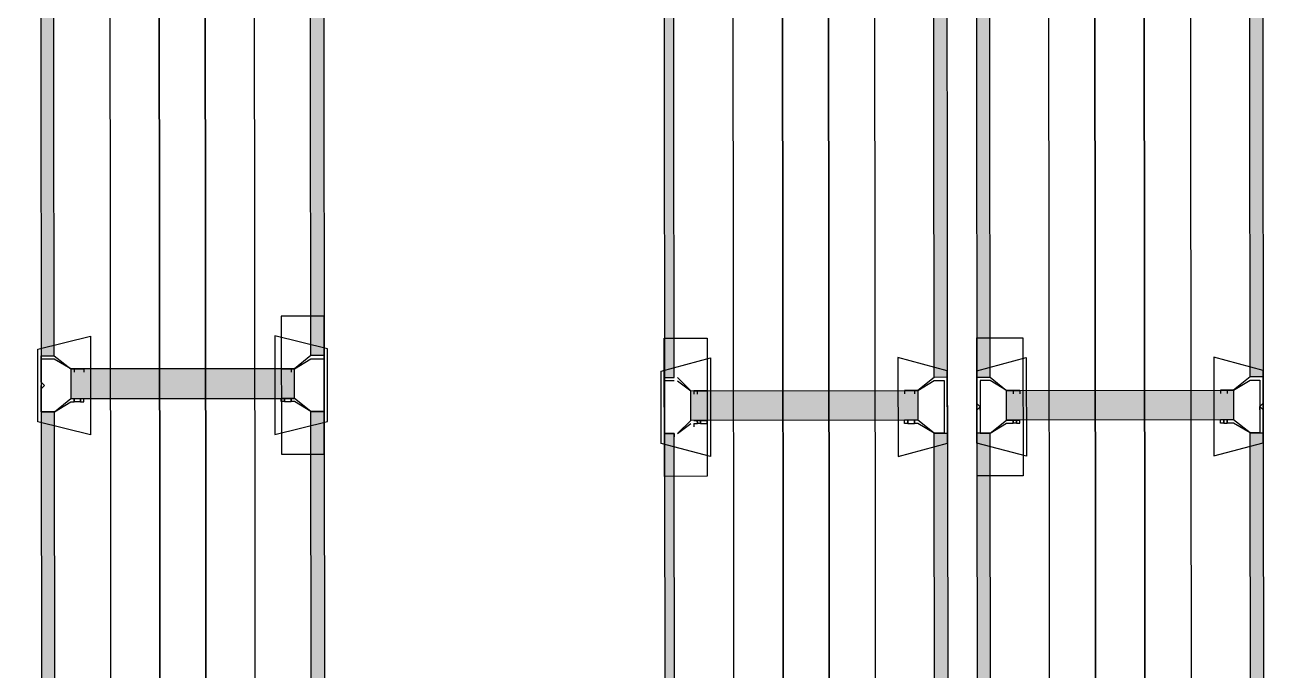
# Model space of a CAD drawing. Header units: feet. Extents: x -99009 to 3252343, y -11094690 to 9035152.
# Drawn here: x 2521594 to 2523581, y -1946464 to -1945439 of the extents above; entities that cross this region are included whole.
import ezdxf

# ---------------------------------------------------------------- set-up
doc = ezdxf.new("R2010")
doc.units = ezdxf.units.FT
doc.layers.add('1', color=1, linetype='Continuous')

# ---------------------------------------------------------------- blocks, each defined once
blk = doc.blocks.new('RM Stand 1')
at = {"transparency": 33554687}
for color, points in [(256, [(734129, -1125512.3), (735036.9, -1125491.4), (734129, -1125491.4)]), (256, [(734129, -1125512.3), (735036.9, -1125512.3), (735036.9, -1125491.4)]), (256, [(735125.6, -1125512.3), (736038.6, -1125491.4), (735125.6, -1125491.4)]), (256, [(735125.6, -1125512.3), (736038.6, -1125512.3), (736038.6, -1125491.4)]), (1, [(735104.7, -1125893.2), (735057.7, -1125538.4), (735057.7, -1125893.2)]), (1, [(735104.7, -1125893.2), (735104.7, -1125538.4), (735057.7, -1125538.4)]), (1, [(735104.7, -1125893.2), (735057.7, -1125538.4), (735057.7, -1125893.2)]), (1, [(735104.7, -1125893.2), (735104.7, -1125538.4), (735057.7, -1125538.4)]), (256, [(734129, -1125940.1), (735036.9, -1125919.2), (734129, -1125919.2)]), (256, [(734129, -1125940.1), (735036.9, -1125940.1), (735036.9, -1125919.2)]), (256, [(735125.6, -1125940.1), (736038.6, -1125919.2), (735125.6, -1125919.2)]), (256, [(735125.6, -1125940.1), (736038.6, -1125940.1), (736038.6, -1125919.2)]), (256, [(734129, -1129487.9), (735036.9, -1129508.8), (734129, -1129508.8)]), (256, [(734129, -1129487.9), (735036.9, -1129487.9), (735036.9, -1129508.8)]), (256, [(735125.6, -1129487.9), (736038.6, -1129508.8), (735125.6, -1129508.8)]), (256, [(735125.6, -1129487.9), (736038.6, -1129487.9), (736038.6, -1129508.8)]), (1, [(735104.7, -1129534.9), (735057.7, -1129894.9), (735057.7, -1129534.9)]), (1, [(735104.7, -1129534.9), (735104.7, -1129894.9), (735057.7, -1129894.9)]), (1, [(735104.7, -1129534.9), (735057.7, -1129894.9), (735057.7, -1129534.9)]), (1, [(735104.7, -1129534.9), (735104.7, -1129894.9), (735057.7, -1129894.9)]), (256, [(734129, -1129921), (735036.9, -1129941.9), (734129, -1129941.9)]), (256, [(734129, -1129921), (735036.9, -1129921), (735036.9, -1129941.9)]), (256, [(735125.6, -1129921), (736038.6, -1129941.9), (735125.6, -1129941.9)]), (256, [(735125.6, -1129921), (736038.6, -1129921), (736038.6, -1129941.9)]), (256, [(734129, -1129988.8), (735036.9, -1130009.7), (734129, -1130009.7)]), (256, [(734129, -1129988.8), (735036.9, -1129988.8), (735036.9, -1130009.7)]), (256, [(735125.6, -1129988.8), (736038.6, -1130009.7), (735125.6, -1130009.7)]), (256, [(735125.6, -1129988.8), (736038.6, -1129988.8), (736038.6, -1130009.7)]), (1, [(735104.7, -1130035.8), (735057.7, -1130395.8), (735057.7, -1130035.8)]), (1, [(735104.7, -1130035.8), (735104.7, -1130395.8), (735057.7, -1130395.8)]), (1, [(735104.7, -1130035.8), (735057.7, -1130395.8), (735057.7, -1130035.8)]), (1, [(735104.7, -1130035.8), (735104.7, -1130395.8), (735057.7, -1130395.8)]), (256, [(734129, -1130421.9), (735036.9, -1130437.5), (734129, -1130437.5)]), (256, [(734129, -1130421.9), (735036.9, -1130421.9), (735036.9, -1130437.5)]), (256, [(735125.6, -1130421.9), (736038.6, -1130437.5), (735125.6, -1130437.5)]), (256, [(735125.6, -1130421.9), (736038.6, -1130421.9), (736038.6, -1130437.5)])]:
    blk.add_hatch(color=color, dxfattribs=at).paths.add_polyline_path(points)
for points in [[(735026.4, -1125486.2), (735005.6, -1125569.7), (735162.1, -1125569.7), (735141.2, -1125486.2), (735026.4, -1125486.2)], [(735026.4, -1125486.2), (735005.6, -1125569.7), (735162.1, -1125569.7), (735141.2, -1125486.2), (735026.4, -1125486.2)], [(734129, -1125491.4), (735036.9, -1125491.4), (735036.9, -1125512.3), (734129, -1125512.3), (734129, -1125491.4), (734040.4, -1125491.4)], [(734974.3, -1125491.4), (734974.3, -1125559.3), (735193.4, -1125559.3), (735193.4, -1125491.4), (734974.3, -1125491.4)], [(734974.3, -1125491.4), (734974.3, -1125559.3), (735193.4, -1125559.3), (735193.4, -1125491.4), (734974.3, -1125491.4)], [(735125.6, -1125491.4), (736038.6, -1125491.4), (736038.6, -1125512.3), (735125.6, -1125512.3), (735125.6, -1125491.4), (735036.9, -1125491.4)], [(735036.9, -1125491.4), (735036.9, -1125512.3)], [(735042.1, -1125491.4), (735078.6, -1125491.4), (735036.9, -1125491.4)], [(735036.9, -1125491.4), (735125.6, -1125491.4)], [(735036.9, -1125491.4), (735036.9, -1125512.3)], [(735042.1, -1125491.4), (735078.6, -1125491.4), (735036.9, -1125491.4)], [(735042.1, -1125512.3), (735042.1, -1125491.4)], [(735042.1, -1125512.3), (735042.1, -1125491.4)], [(735078.6, -1125491.4), (735083.8, -1125491.4), (735078.6, -1125491.4)], [(735078.6, -1125491.4), (735083.8, -1125491.4), (735078.6, -1125491.4)], [(735083.8, -1125491.4), (735089, -1125491.4), (735083.8, -1125491.4)], [(735083.8, -1125491.4), (735089, -1125491.4), (735083.8, -1125491.4)], [(735089, -1125491.4), (735125.6, -1125491.4), (735089, -1125491.4)], [(735089, -1125491.4), (735125.6, -1125491.4), (735089, -1125491.4)], [(735125.6, -1125491.4), (735125.6, -1125512.3), (735125.6, -1125491.4)], [(735125.6, -1125491.4), (735125.6, -1125512.3), (735125.6, -1125491.4)], [(735036.9, -1125512.3), (735057.7, -1125538.4)], [(735036.9, -1125512.3), (735057.7, -1125538.4)], [(735057.7, -1125538.4), (735042.1, -1125512.3)], [(735057.7, -1125538.4), (735042.1, -1125512.3)], [(735125.6, -1125512.3), (735104.7, -1125538.4)], [(735125.6, -1125512.3), (735104.7, -1125538.4)], [(735125.6, -1125512.3), (735109.9, -1125538.4)], [(735125.6, -1125512.3), (735109.9, -1125538.4)], [(735057.7, -1125543.6), (735057.7, -1125538.4), (735057.7, -1125543.6)], [(735104.7, -1125893.2), (735104.7, -1125538.4), (735057.7, -1125538.4), (735057.7, -1125893.2), (735104.7, -1125893.2)], [(735057.7, -1125543.6), (735057.7, -1125538.4), (735057.7, -1125543.6)], [(735104.7, -1125893.2), (735104.7, -1125538.4), (735057.7, -1125538.4), (735057.7, -1125893.2), (735104.7, -1125893.2)], [(735057.7, -1125554), (735057.7, -1125548.8), (735057.7, -1125543.6), (735057.7, -1125548.8), (735057.7, -1125554)], [(735057.7, -1125543.6), (735063, -1125543.6)], [(735057.7, -1125554), (735057.7, -1125548.8), (735057.7, -1125543.6), (735057.7, -1125548.8), (735057.7, -1125554)], [(735057.7, -1125543.6), (735063, -1125543.6)], [(735104.7, -1125538.4), (735104.7, -1125543.6)], [(735109.9, -1125538.4), (735109.9, -1125543.6), (735104.7, -1125543.6)], [(735104.7, -1125538.4), (735104.7, -1125543.6)], [(735109.9, -1125538.4), (735109.9, -1125543.6), (735104.7, -1125543.6)], [(735104.7, -1125554), (735109.9, -1125554), (735109.9, -1125548.8), (735109.9, -1125543.6)], [(735104.7, -1125543.6), (735104.7, -1125548.8), (735104.7, -1125554)], [(735104.7, -1125543.6), (735109.9, -1125543.6)], [(735104.7, -1125554), (735109.9, -1125554), (735109.9, -1125548.8), (735109.9, -1125543.6)], [(735104.7, -1125543.6), (735104.7, -1125548.8), (735104.7, -1125554)], [(735104.7, -1125543.6), (735109.9, -1125543.6)], [(735057.7, -1125554), (735057.7, -1125559.3), (735057.7, -1125554)], [(735057.7, -1125554), (735057.7, -1125559.3), (735057.7, -1125554)], [(735057.7, -1125559.3), (735063, -1125559.3)], [(735057.7, -1125559.3), (735063, -1125559.3)], [(735109.9, -1125554), (735104.7, -1125554), (735104.7, -1125559.3)], [(735109.9, -1125554), (735109.9, -1125559.3), (735104.7, -1125559.3)], [(735109.9, -1125554), (735104.7, -1125554), (735104.7, -1125559.3)], [(735109.9, -1125554), (735109.9, -1125559.3), (735104.7, -1125559.3)], [(732584.7, -1125679.2), (738584.7, -1125679.2), (738584.7, -1125601), (732584.7, -1125601), (732584.7, -1125679.2)], [(732584.7, -1125752.3), (738584.7, -1125752.3), (738584.7, -1125679.2), (732584.7, -1125679.2), (732584.7, -1125752.3)], [(732584.7, -1125830.6), (738584.7, -1125830.6), (738584.7, -1125752.3), (732584.7, -1125752.3), (732584.7, -1125830.6)], [(735026.4, -1125945.3), (735005.6, -1125861.9), (735162.1, -1125861.9), (735141.2, -1125945.3), (735026.4, -1125945.3)], [(735026.4, -1125945.3), (735005.6, -1125861.9), (735162.1, -1125861.9), (735141.2, -1125945.3), (735026.4, -1125945.3)], [(735057.7, -1125877.5), (735057.7, -1125872.3), (735057.7, -1125877.5)], [(735057.7, -1125872.3), (735063, -1125872.3)], [(735057.7, -1125877.5), (735057.7, -1125872.3), (735057.7, -1125877.5)], [(735057.7, -1125872.3), (735063, -1125872.3)], [(735057.7, -1125877.5), (735057.7, -1125882.7), (735057.7, -1125887.9), (735057.7, -1125882.7), (735057.7, -1125877.5)], [(735057.7, -1125877.5), (735057.7, -1125882.7), (735057.7, -1125887.9), (735057.7, -1125882.7), (735057.7, -1125877.5)], [(735109.9, -1125877.5), (735104.7, -1125877.5), (735104.7, -1125872.3)], [(735109.9, -1125877.5), (735109.9, -1125872.3), (735104.7, -1125872.3)], [(735109.9, -1125877.5), (735104.7, -1125877.5), (735104.7, -1125872.3)], [(735109.9, -1125877.5), (735109.9, -1125872.3), (735104.7, -1125872.3)], [(735104.7, -1125877.5), (735109.9, -1125877.5), (735109.9, -1125882.7), (735109.9, -1125887.9)], [(735104.7, -1125887.9), (735104.7, -1125882.7), (735104.7, -1125877.5)], [(735104.7, -1125877.5), (735109.9, -1125877.5), (735109.9, -1125882.7), (735109.9, -1125887.9)], [(735104.7, -1125887.9), (735104.7, -1125882.7), (735104.7, -1125877.5)], [(735036.9, -1125919.2), (735057.7, -1125893.2)], [(735036.9, -1125919.2), (735057.7, -1125893.2)], [(735057.7, -1125893.2), (735042.1, -1125919.2)], [(735057.7, -1125893.2), (735042.1, -1125919.2)], [(735057.7, -1125887.9), (735063, -1125887.9)], [(735057.7, -1125887.9), (735057.7, -1125893.2), (735057.7, -1125887.9)], [(735057.7, -1125887.9), (735063, -1125887.9)], [(735057.7, -1125887.9), (735057.7, -1125893.2), (735057.7, -1125887.9)], [(735104.7, -1125887.9), (735109.9, -1125887.9)], [(735104.7, -1125893.2), (735104.7, -1125887.9)], [(735109.9, -1125893.2), (735109.9, -1125887.9), (735104.7, -1125887.9)], [(735104.7, -1125887.9), (735109.9, -1125887.9)], [(735104.7, -1125893.2), (735104.7, -1125887.9)], [(735109.9, -1125893.2), (735109.9, -1125887.9), (735104.7, -1125887.9)], [(735125.6, -1125919.2), (735104.7, -1125893.2)], [(735125.6, -1125919.2), (735104.7, -1125893.2)], [(735125.6, -1125919.2), (735109.9, -1125893.2)], [(735125.6, -1125919.2), (735109.9, -1125893.2)], [(734129, -1125940.1), (735036.9, -1125940.1), (735036.9, -1125919.2), (734129, -1125919.2), (734129, -1125940.1)], [(735036.9, -1125940.1), (735036.9, -1125919.2)], [(735036.9, -1125940.1), (735036.9, -1125919.2)], [(735042.1, -1125919.2), (735042.1, -1125940.1)], [(735042.1, -1125919.2), (735042.1, -1125940.1)], [(735125.6, -1125940.1), (736038.6, -1125940.1), (736038.6, -1125919.2), (735125.6, -1125919.2), (735125.6, -1125940.1)], [(735125.6, -1125940.1), (735125.6, -1125919.2), (735125.6, -1125940.1)], [(735125.6, -1125940.1), (735125.6, -1125919.2), (735125.6, -1125940.1)], [(735036.9, -1125940.1), (735125.6, -1125940.1)], [(735042.1, -1125940.1), (735078.6, -1125940.1), (735036.9, -1125940.1)], [(735036.9, -1125940.1), (735125.6, -1125940.1)], [(735042.1, -1125940.1), (735078.6, -1125940.1), (735036.9, -1125940.1)], [(735083.8, -1125934.9), (735078.6, -1125940.1), (735083.8, -1125940.1)], [(735083.8, -1125934.9), (735078.6, -1125940.1), (735083.8, -1125940.1)], [(735083.8, -1125934.9), (735089, -1125940.1), (735083.8, -1125940.1)], [(735083.8, -1125934.9), (735089, -1125940.1), (735083.8, -1125940.1)], [(735089, -1125940.1), (735125.6, -1125940.1), (735089, -1125940.1)], [(735089, -1125940.1), (735125.6, -1125940.1), (735089, -1125940.1)], [(734129, -1129487.9), (735036.9, -1129487.9), (735036.9, -1129508.8), (734129, -1129508.8), (734129, -1129487.9)], [(735026.4, -1129487.9), (735005.6, -1129566.2), (735162.1, -1129566.2), (735141.2, -1129487.9), (735026.4, -1129487.9)], [(735026.4, -1129487.9), (735005.6, -1129566.2), (735162.1, -1129566.2), (735141.2, -1129487.9), (735026.4, -1129487.9)], [(735036.9, -1129487.9), (735125.6, -1129487.9)], [(735036.9, -1129487.9), (735036.9, -1129508.8)], [(735078.6, -1129487.9), (735036.9, -1129487.9)], [(735036.9, -1129487.9), (735125.6, -1129487.9)], [(735036.9, -1129487.9), (735036.9, -1129508.8)], [(735078.6, -1129487.9), (735036.9, -1129487.9)], [(735042.1, -1129508.8), (735042.1, -1129493.2)], [(735042.1, -1129493.2), (735078.6, -1129493.2)], [(735042.1, -1129508.8), (735042.1, -1129493.2)], [(735042.1, -1129493.2), (735078.6, -1129493.2)], [(735078.6, -1129493.2), (735083.8, -1129493.2), (735078.6, -1129487.9)], [(735078.6, -1129493.2), (735083.8, -1129493.2), (735078.6, -1129487.9)], [(735083.8, -1129487.9), (735089, -1129487.9)], [(735089, -1129493.2), (735083.8, -1129493.2), (735089, -1129487.9)], [(735083.8, -1129487.9), (735089, -1129487.9)], [(735089, -1129493.2), (735083.8, -1129493.2), (735089, -1129487.9)], [(735083.8, -1129493.2), (735089, -1129493.2)], [(735083.8, -1129493.2), (735089, -1129493.2)], [(735125.6, -1129487.9), (735089, -1129487.9)], [(735125.6, -1129487.9), (735089, -1129487.9)], [(735089, -1129493.2), (735125.6, -1129493.2)], [(735089, -1129493.2), (735125.6, -1129493.2)], [(735125.6, -1129487.9), (736038.6, -1129487.9), (736038.6, -1129508.8), (735125.6, -1129508.8), (735125.6, -1129487.9)], [(735125.6, -1129493.2), (735125.6, -1129508.8), (735125.6, -1129487.9)], [(735125.6, -1129493.2), (735125.6, -1129508.8), (735125.6, -1129487.9)], [(735036.9, -1129508.8), (735057.7, -1129534.9)], [(735036.9, -1129508.8), (735057.7, -1129534.9)], [(735057.7, -1129534.9), (735042.1, -1129508.8)], [(735057.7, -1129534.9), (735042.1, -1129508.8)], [(735125.6, -1129508.8), (735104.7, -1129534.9)], [(735125.6, -1129508.8), (735104.7, -1129534.9)], [(735125.6, -1129508.8), (735109.9, -1129534.9)], [(735125.6, -1129508.8), (735109.9, -1129534.9)], [(735057.7, -1129545.3), (735057.7, -1129534.9), (735057.7, -1129545.3)], [(735104.7, -1129534.9), (735104.7, -1129894.9), (735057.7, -1129894.9), (735057.7, -1129534.9), (735104.7, -1129534.9)], [(735057.7, -1129545.3), (735057.7, -1129534.9), (735057.7, -1129545.3)], [(735104.7, -1129534.9), (735104.7, -1129894.9), (735057.7, -1129894.9), (735057.7, -1129534.9), (735104.7, -1129534.9)], [(735104.7, -1129534.9), (735104.7, -1129545.3)], [(735109.9, -1129534.9), (735109.9, -1129545.3), (735104.7, -1129545.3)], [(735104.7, -1129534.9), (735104.7, -1129545.3)], [(735109.9, -1129534.9), (735109.9, -1129545.3), (735104.7, -1129545.3)], [(735057.7, -1129550.6), (735057.7, -1129545.3), (735057.7, -1129550.6)], [(735057.7, -1129545.3), (735063, -1129545.3)], [(735057.7, -1129550.6), (735057.7, -1129545.3), (735057.7, -1129550.6)], [(735057.7, -1129545.3), (735063, -1129545.3)], [(735057.7, -1129550.6), (735057.7, -1129555.8), (735057.7, -1129550.6)], [(735057.7, -1129550.6), (735057.7, -1129555.8), (735057.7, -1129550.6)], [(735057.7, -1129555.8), (735063, -1129555.8)], [(735057.7, -1129555.8), (735063, -1129555.8)], [(735104.7, -1129550.6), (735109.9, -1129550.6), (735109.9, -1129545.3)], [(735104.7, -1129545.3), (735104.7, -1129550.6)], [(735104.7, -1129545.3), (735109.9, -1129545.3)], [(735104.7, -1129550.6), (735109.9, -1129550.6), (735109.9, -1129545.3)], [(735104.7, -1129545.3), (735104.7, -1129550.6)], [(735104.7, -1129545.3), (735109.9, -1129545.3)], [(735109.9, -1129550.6), (735104.7, -1129550.6), (735104.7, -1129555.8)], [(735109.9, -1129550.6), (735109.9, -1129555.8), (735104.7, -1129555.8)], [(735109.9, -1129550.6), (735104.7, -1129550.6), (735104.7, -1129555.8)], [(735109.9, -1129550.6), (735109.9, -1129555.8), (735104.7, -1129555.8)], [(732584.7, -1129602.7), (738584.7, -1129602.7), (738584.7, -1129675.8), (732584.7, -1129675.8), (732584.7, -1129602.7)], [(732584.7, -1129675.8), (738584.7, -1129675.8), (738584.7, -1129754), (732584.7, -1129754), (732584.7, -1129675.8)], [(732584.7, -1129754), (738584.7, -1129754), (738584.7, -1129827.1), (732584.7, -1129827.1), (732584.7, -1129754)], [(734974.3, -1129941.9), (734974.3, -1129868.8), (735193.4, -1129868.8), (735193.4, -1129941.9), (734974.3, -1129941.9)], [(734974.3, -1129941.9), (734974.3, -1129868.8), (735193.4, -1129868.8), (735193.4, -1129941.9), (734974.3, -1129941.9)], [(735026.4, -1129941.9), (735005.6, -1129863.6), (735162.1, -1129863.6), (735141.2, -1129941.9), (735026.4, -1129941.9)], [(735026.4, -1129941.9), (735005.6, -1129863.6), (735162.1, -1129863.6), (735141.2, -1129941.9), (735026.4, -1129941.9)], [(735057.7, -1129879.2), (735057.7, -1129874), (735057.7, -1129879.2)], [(735057.7, -1129874), (735063, -1129874)], [(735057.7, -1129879.2), (735057.7, -1129874), (735057.7, -1129879.2)], [(735057.7, -1129874), (735063, -1129874)], [(735057.7, -1129879.2), (735057.7, -1129884.5), (735057.7, -1129879.2)], [(735057.7, -1129879.2), (735057.7, -1129884.5), (735057.7, -1129879.2)], [(735109.9, -1129879.2), (735104.7, -1129879.2), (735104.7, -1129874)], [(735109.9, -1129879.2), (735109.9, -1129874), (735104.7, -1129874)], [(735109.9, -1129879.2), (735104.7, -1129879.2), (735104.7, -1129874)], [(735109.9, -1129879.2), (735109.9, -1129874), (735104.7, -1129874)], [(735104.7, -1129879.2), (735109.9, -1129879.2), (735109.9, -1129884.5)], [(735104.7, -1129884.5), (735104.7, -1129879.2)], [(735104.7, -1129879.2), (735109.9, -1129879.2), (735109.9, -1129884.5)], [(735104.7, -1129884.5), (735104.7, -1129879.2)], [(735036.9, -1129921), (735057.7, -1129894.9)], [(735036.9, -1129921), (735057.7, -1129894.9)], [(735057.7, -1129894.9), (735042.1, -1129921)], [(735057.7, -1129894.9), (735042.1, -1129921)], [(735057.7, -1129884.5), (735063, -1129884.5)], [(735057.7, -1129884.5), (735057.7, -1129894.9), (735057.7, -1129884.5)], [(735057.7, -1129884.5), (735063, -1129884.5)], [(735057.7, -1129884.5), (735057.7, -1129894.9), (735057.7, -1129884.5)], [(735104.7, -1129884.5), (735109.9, -1129884.5)], [(735104.7, -1129894.9), (735104.7, -1129884.5)], [(735109.9, -1129894.9), (735109.9, -1129884.5), (735104.7, -1129884.5)], [(735104.7, -1129884.5), (735109.9, -1129884.5)], [(735104.7, -1129894.9), (735104.7, -1129884.5)], [(735109.9, -1129894.9), (735109.9, -1129884.5), (735104.7, -1129884.5)], [(735125.6, -1129921), (735104.7, -1129894.9)], [(735125.6, -1129921), (735104.7, -1129894.9)], [(735125.6, -1129921), (735109.9, -1129894.9)], [(735125.6, -1129921), (735109.9, -1129894.9)], [(734129, -1129941.9), (735036.9, -1129941.9), (735036.9, -1129921), (734129, -1129921), (734129, -1129941.9), (734040.4, -1129941.9)], [(735125.6, -1129941.9), (736038.6, -1129941.9), (736038.6, -1129921), (735125.6, -1129921), (735125.6, -1129941.9), (735036.9, -1129941.9)], [(735036.9, -1129941.9), (735036.9, -1129921)], [(735036.9, -1129941.9), (735036.9, -1129921)], [(735042.1, -1129921), (735042.1, -1129936.6)], [(735042.1, -1129921), (735042.1, -1129936.6)], [(735042.1, -1129936.6), (735078.6, -1129936.6)], [(735042.1, -1129936.6), (735078.6, -1129936.6)], [(735078.6, -1129936.6), (735083.8, -1129936.6), (735078.6, -1129941.9)], [(735078.6, -1129936.6), (735083.8, -1129936.6), (735078.6, -1129941.9)], [(735083.8, -1129936.6), (735089, -1129936.6)], [(735089, -1129936.6), (735083.8, -1129936.6), (735089, -1129941.9)], [(735083.8, -1129936.6), (735089, -1129936.6)], [(735089, -1129936.6), (735083.8, -1129936.6), (735089, -1129941.9)], [(735089, -1129936.6), (735125.6, -1129936.6)], [(735089, -1129936.6), (735125.6, -1129936.6)], [(735125.6, -1129936.6), (735125.6, -1129921), (735125.6, -1129941.9)], [(735125.6, -1129936.6), (735125.6, -1129921), (735125.6, -1129941.9)], [(735078.6, -1129941.9), (735036.9, -1129941.9)], [(735036.9, -1129941.9), (735125.6, -1129941.9)], [(735078.6, -1129941.9), (735036.9, -1129941.9)], [(735083.8, -1129941.9), (735089, -1129941.9)], [(735083.8, -1129941.9), (735089, -1129941.9)], [(735125.6, -1129941.9), (735089, -1129941.9)], [(735125.6, -1129941.9), (735089, -1129941.9)], [(734129, -1129988.8), (735036.9, -1129988.8), (735036.9, -1130009.7), (734129, -1130009.7), (734129, -1129988.8)], [(735026.4, -1129988.8), (735005.6, -1130067.1), (735162.1, -1130067.1), (735141.2, -1129988.8), (735026.4, -1129988.8)], [(735026.4, -1129988.8), (735005.6, -1130067.1), (735162.1, -1130067.1), (735141.2, -1129988.8), (735026.4, -1129988.8)], [(735036.9, -1129988.8), (735125.6, -1129988.8)], [(735036.9, -1129988.8), (735036.9, -1130009.7)], [(735078.6, -1129988.8), (735036.9, -1129988.8)], [(735036.9, -1129988.8), (735125.6, -1129988.8)], [(735036.9, -1129988.8), (735036.9, -1130009.7)], [(735078.6, -1129988.8), (735036.9, -1129988.8)], [(735042.1, -1130009.7), (735042.1, -1129994)], [(735042.1, -1129994), (735078.6, -1129994)], [(735042.1, -1130009.7), (735042.1, -1129994)], [(735042.1, -1129994), (735078.6, -1129994)], [(735083.8, -1129988.8), (735078.6, -1129988.8)], [(735083.8, -1129988.8), (735078.6, -1129988.8)], [(735078.6, -1129994), (735083.8, -1129994)], [(735078.6, -1129994), (735083.8, -1129994)], [(735083.8, -1129988.8), (735089, -1129988.8)], [(735089, -1129988.8), (735083.8, -1129988.8)], [(735083.8, -1129988.8), (735089, -1129988.8)], [(735089, -1129988.8), (735083.8, -1129988.8)], [(735083.8, -1129994), (735089, -1129994)], [(735083.8, -1129994), (735089, -1129994)], [(735083.8, -1129994), (735089, -1129994)], [(735083.8, -1129994), (735089, -1129994)], [(735125.6, -1129988.8), (735089, -1129988.8)], [(735125.6, -1129988.8), (735089, -1129988.8)], [(735089, -1129994), (735125.6, -1129994)], [(735089, -1129994), (735125.6, -1129994)], [(735125.6, -1129988.8), (736038.6, -1129988.8), (736038.6, -1130009.7), (735125.6, -1130009.7), (735125.6, -1129988.8)], [(735125.6, -1129994), (735125.6, -1130009.7), (735125.6, -1129988.8)], [(735125.6, -1129994), (735125.6, -1130009.7), (735125.6, -1129988.8)], [(735036.9, -1130009.7), (735057.7, -1130035.8)], [(735036.9, -1130009.7), (735057.7, -1130035.8)], [(735057.7, -1130035.8), (735042.1, -1130009.7)], [(735057.7, -1130035.8), (735042.1, -1130009.7)], [(735125.6, -1130009.7), (735104.7, -1130035.8)], [(735125.6, -1130009.7), (735104.7, -1130035.8)], [(735125.6, -1130009.7), (735109.9, -1130035.8)], [(735125.6, -1130009.7), (735109.9, -1130035.8)], [(735057.7, -1130041), (735057.7, -1130035.8), (735057.7, -1130041)], [(735104.7, -1130035.8), (735104.7, -1130395.8), (735057.7, -1130395.8), (735057.7, -1130035.8), (735104.7, -1130035.8)], [(735057.7, -1130041), (735057.7, -1130035.8), (735057.7, -1130041)], [(735104.7, -1130035.8), (735104.7, -1130395.8), (735057.7, -1130395.8), (735057.7, -1130035.8), (735104.7, -1130035.8)], [(735104.7, -1130035.8), (735104.7, -1130041)], [(735109.9, -1130035.8), (735109.9, -1130041), (735104.7, -1130041)], [(735104.7, -1130035.8), (735104.7, -1130041)], [(735109.9, -1130035.8), (735109.9, -1130041), (735104.7, -1130041)], [(735057.7, -1130051.4), (735057.7, -1130046.2), (735057.7, -1130041), (735057.7, -1130046.2), (735057.7, -1130051.4)], [(735057.7, -1130041), (735063, -1130041)], [(735057.7, -1130051.4), (735057.7, -1130046.2), (735057.7, -1130041), (735057.7, -1130046.2), (735057.7, -1130051.4)], [(735057.7, -1130041), (735063, -1130041)], [(735057.7, -1130051.4), (735057.7, -1130056.6), (735057.7, -1130051.4)], [(735057.7, -1130051.4), (735057.7, -1130056.6), (735057.7, -1130051.4)], [(735057.7, -1130056.6), (735063, -1130056.6)], [(735057.7, -1130056.6), (735063, -1130056.6)], [(735104.7, -1130051.4), (735109.9, -1130051.4), (735109.9, -1130046.2), (735109.9, -1130041)], [(735104.7, -1130041), (735104.7, -1130046.2), (735104.7, -1130051.4)], [(735104.7, -1130041), (735109.9, -1130041)], [(735104.7, -1130051.4), (735109.9, -1130051.4), (735109.9, -1130046.2), (735109.9, -1130041)], [(735104.7, -1130041), (735104.7, -1130046.2), (735104.7, -1130051.4)], [(735104.7, -1130041), (735109.9, -1130041)], [(735109.9, -1130051.4), (735104.7, -1130051.4), (735104.7, -1130056.6)], [(735109.9, -1130051.4), (735109.9, -1130056.6), (735104.7, -1130056.6)], [(735109.9, -1130051.4), (735104.7, -1130051.4), (735104.7, -1130056.6)], [(735109.9, -1130051.4), (735109.9, -1130056.6), (735104.7, -1130056.6)], [(732584.7, -1130103.6), (738584.7, -1130103.6), (738584.7, -1130176.6), (732584.7, -1130176.6), (732584.7, -1130103.6)], [(732584.7, -1130176.6), (738584.7, -1130176.6), (738584.7, -1130249.7), (732584.7, -1130249.7), (732584.7, -1130176.6)], [(732584.7, -1130249.7), (738584.7, -1130249.7), (738584.7, -1130327.9), (732584.7, -1130327.9), (732584.7, -1130249.7)], [(734974.3, -1130437.5), (734974.3, -1130369.7), (735193.4, -1130369.7), (735193.4, -1130437.5), (734974.3, -1130437.5)], [(734974.3, -1130437.5), (734974.3, -1130369.7), (735193.4, -1130369.7), (735193.4, -1130437.5), (734974.3, -1130437.5)], [(735026.4, -1130442.7), (735005.6, -1130364.5), (735162.1, -1130364.5), (735141.2, -1130442.7), (735026.4, -1130442.7)], [(735026.4, -1130442.7), (735005.6, -1130364.5), (735162.1, -1130364.5), (735141.2, -1130442.7), (735026.4, -1130442.7)], [(735057.7, -1130380.1), (735057.7, -1130369.7), (735057.7, -1130380.1)], [(735057.7, -1130369.7), (735063, -1130369.7)], [(735057.7, -1130380.1), (735057.7, -1130369.7), (735057.7, -1130380.1)], [(735057.7, -1130369.7), (735063, -1130369.7)], [(735109.9, -1130380.1), (735104.7, -1130380.1), (735104.7, -1130369.7)], [(735109.9, -1130380.1), (735109.9, -1130369.7), (735104.7, -1130369.7)], [(735109.9, -1130380.1), (735104.7, -1130380.1), (735104.7, -1130369.7)], [(735109.9, -1130380.1), (735109.9, -1130369.7), (735104.7, -1130369.7)], [(735042.1, -1130416.6), (735057.7, -1130395.8), (735036.9, -1130416.6)], [(735042.1, -1130416.6), (735057.7, -1130395.8), (735036.9, -1130416.6)], [(735057.7, -1130380.1), (735057.7, -1130385.3), (735057.7, -1130380.1)], [(735057.7, -1130380.1), (735057.7, -1130385.3), (735057.7, -1130380.1)], [(735057.7, -1130385.3), (735063, -1130385.3)], [(735057.7, -1130385.3), (735057.7, -1130390.6), (735057.7, -1130385.3)], [(735057.7, -1130385.3), (735063, -1130385.3)], [(735057.7, -1130385.3), (735057.7, -1130390.6), (735057.7, -1130385.3)], [(735057.7, -1130390.6), (735063, -1130390.6)], [(735057.7, -1130390.6), (735063, -1130390.6)], [(735104.7, -1130380.1), (735109.9, -1130380.1), (735109.9, -1130385.3)], [(735104.7, -1130385.3), (735104.7, -1130380.1)], [(735104.7, -1130380.1), (735109.9, -1130380.1), (735109.9, -1130385.3)], [(735104.7, -1130385.3), (735104.7, -1130380.1)], [(735104.7, -1130385.3), (735109.9, -1130385.3)], [(735104.7, -1130390.6), (735104.7, -1130385.3)], [(735109.9, -1130390.6), (735109.9, -1130385.3), (735104.7, -1130385.3)], [(735104.7, -1130385.3), (735109.9, -1130385.3)], [(735104.7, -1130390.6), (735104.7, -1130385.3)], [(735109.9, -1130390.6), (735109.9, -1130385.3), (735104.7, -1130385.3)], [(735104.7, -1130395.8), (735125.6, -1130416.6), (735109.9, -1130395.8)], [(735104.7, -1130395.8), (735125.6, -1130416.6), (735109.9, -1130395.8)], [(735109.9, -1130390.6), (735115.1, -1130390.6)], [(735109.9, -1130390.6), (735115.1, -1130390.6)], [(734129, -1130437.5), (735036.9, -1130437.5), (735036.9, -1130421.9), (734129, -1130421.9), (734129, -1130437.5), (734040.4, -1130437.5)], [(735125.6, -1130437.5), (736038.6, -1130437.5), (736038.6, -1130421.9), (735125.6, -1130421.9), (735125.6, -1130437.5), (735036.9, -1130437.5)], [(735036.9, -1130437.5), (735036.9, -1130421.9)], [(735036.9, -1130437.5), (735036.9, -1130421.9)], [(735042.1, -1130421.9), (735042.1, -1130437.5)], [(735042.1, -1130421.9), (735042.1, -1130437.5)], [(735125.6, -1130437.5), (735125.6, -1130421.9), (735125.6, -1130437.5)], [(735125.6, -1130421.9), (735130.8, -1130421.9)], [(735125.6, -1130437.5), (735125.6, -1130421.9), (735125.6, -1130437.5)], [(735125.6, -1130421.9), (735130.8, -1130421.9)], [(735042.1, -1130437.5), (735078.6, -1130437.5), (735036.9, -1130437.5)], [(735036.9, -1130437.5), (735125.6, -1130437.5)], [(735042.1, -1130437.5), (735078.6, -1130437.5), (735036.9, -1130437.5)], [(735078.6, -1130437.5), (735083.8, -1130437.5), (735078.6, -1130437.5)], [(735078.6, -1130437.5), (735083.8, -1130437.5), (735078.6, -1130437.5)], [(735083.8, -1130437.5), (735089, -1130437.5), (735083.8, -1130437.5)], [(735083.8, -1130437.5), (735089, -1130437.5), (735083.8, -1130437.5)], [(735089, -1130437.5), (735125.6, -1130437.5), (735089, -1130437.5)], [(735089, -1130437.5), (735125.6, -1130437.5), (735089, -1130437.5)]]:
    blk.add_lwpolyline(points, dxfattribs=at)

msp = doc.modelspace()

# ---------------------------------------------------------------- linework, layer by layer
at = {"layer": '1'}
msp.add_arc((2520410.24778, -1978395.99612), 100000, 84.1346387202, 194.3871675539, dxfattribs=at)

# ---------------------------------------------------------------- block references
at = {"color": 3}
for p, rotation in [((3646724.07666, -1209649.34057), 270.0650517140731), ((3652209.80031, -1209678.72272), 270.0650517140734)]:
    msp.add_blockref('RM Stand 1', p, dxfattribs=dict(at, rotation=rotation))

doc.saveas('drawing.dxf')
